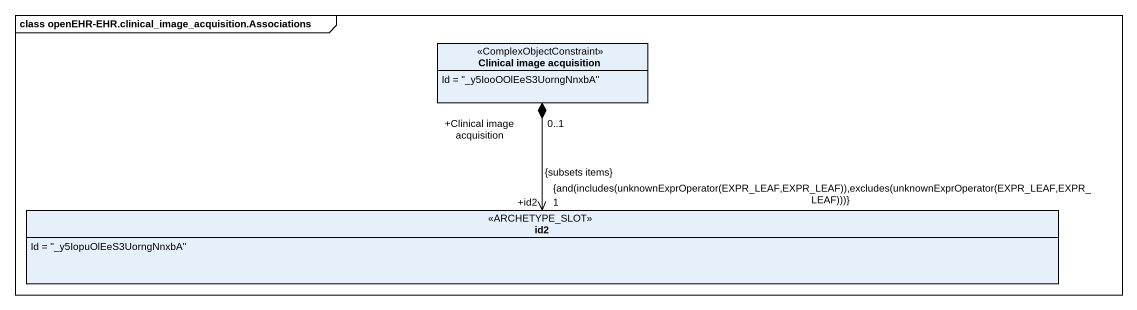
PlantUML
@startuml
mainframe class openEHR-EHR.clinical_image_acquisition.Associations
hide circle
hide empty members
class "Clinical image acquisition" as Clinical_image_acquisition <<ComplexObjectConstraint>> {
  Id = "_y5IooOOlEeS3UorngNnxbA"
}
class id2 <<ARCHETYPE_SLOT>> {
  Id = "_y5IopuOlEeS3UorngNnxbA"
}
Clinical_image_acquisition "+Clinical image acquisition\n0..1" *--> "+id2\n1\n{and(includes(unknownExprOperator(EXPR_LEAF,EXPR_LEAF)),excludes(unknownExprOperator(EXPR_LEAF,EXPR_LEAF)))}\n{subsets items}" id2
@enduml
